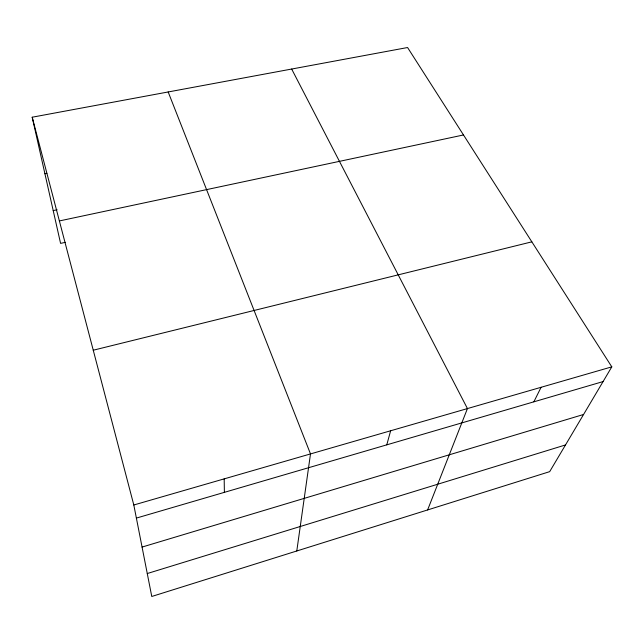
<?xml version="1.0" encoding="UTF-8"?>
<svg xmlns="http://www.w3.org/2000/svg" width="644" height="644" viewBox="0 0 644 644"><rect width="100%" height="100%" fill="white"/><g stroke="black" fill="none" stroke-linecap="round" stroke-linejoin="round"><path stroke-width="0.97" d="M296.787 550.982L310.497 453.923L168.173 91.963M386.778 444.851L390.642 430.764M427.616 509.935L467.439 408.57L291.668 69.045M533.852 401.824L541.097 387.286M611.8 366.855L549.678 471.649L151.767 596.473L133.807 504.993L32.2 117.208L407.572 47.527L611.8 366.855L133.807 504.993M147.267 573.538L565.513 444.94M142.066 547.07L583.569 414.478M136.375 518.09L603.074 381.578M93.251 350.215L531.847 241.838M65.43 242.321L60.584 243.384L32.2 117.208M59.377 220.94L463.487 134.966M53.21 210.596L57.131 209.775M44.919 173.735L46.875 173.341M224.184 478.87L224.386 492.346"/></g></svg>
